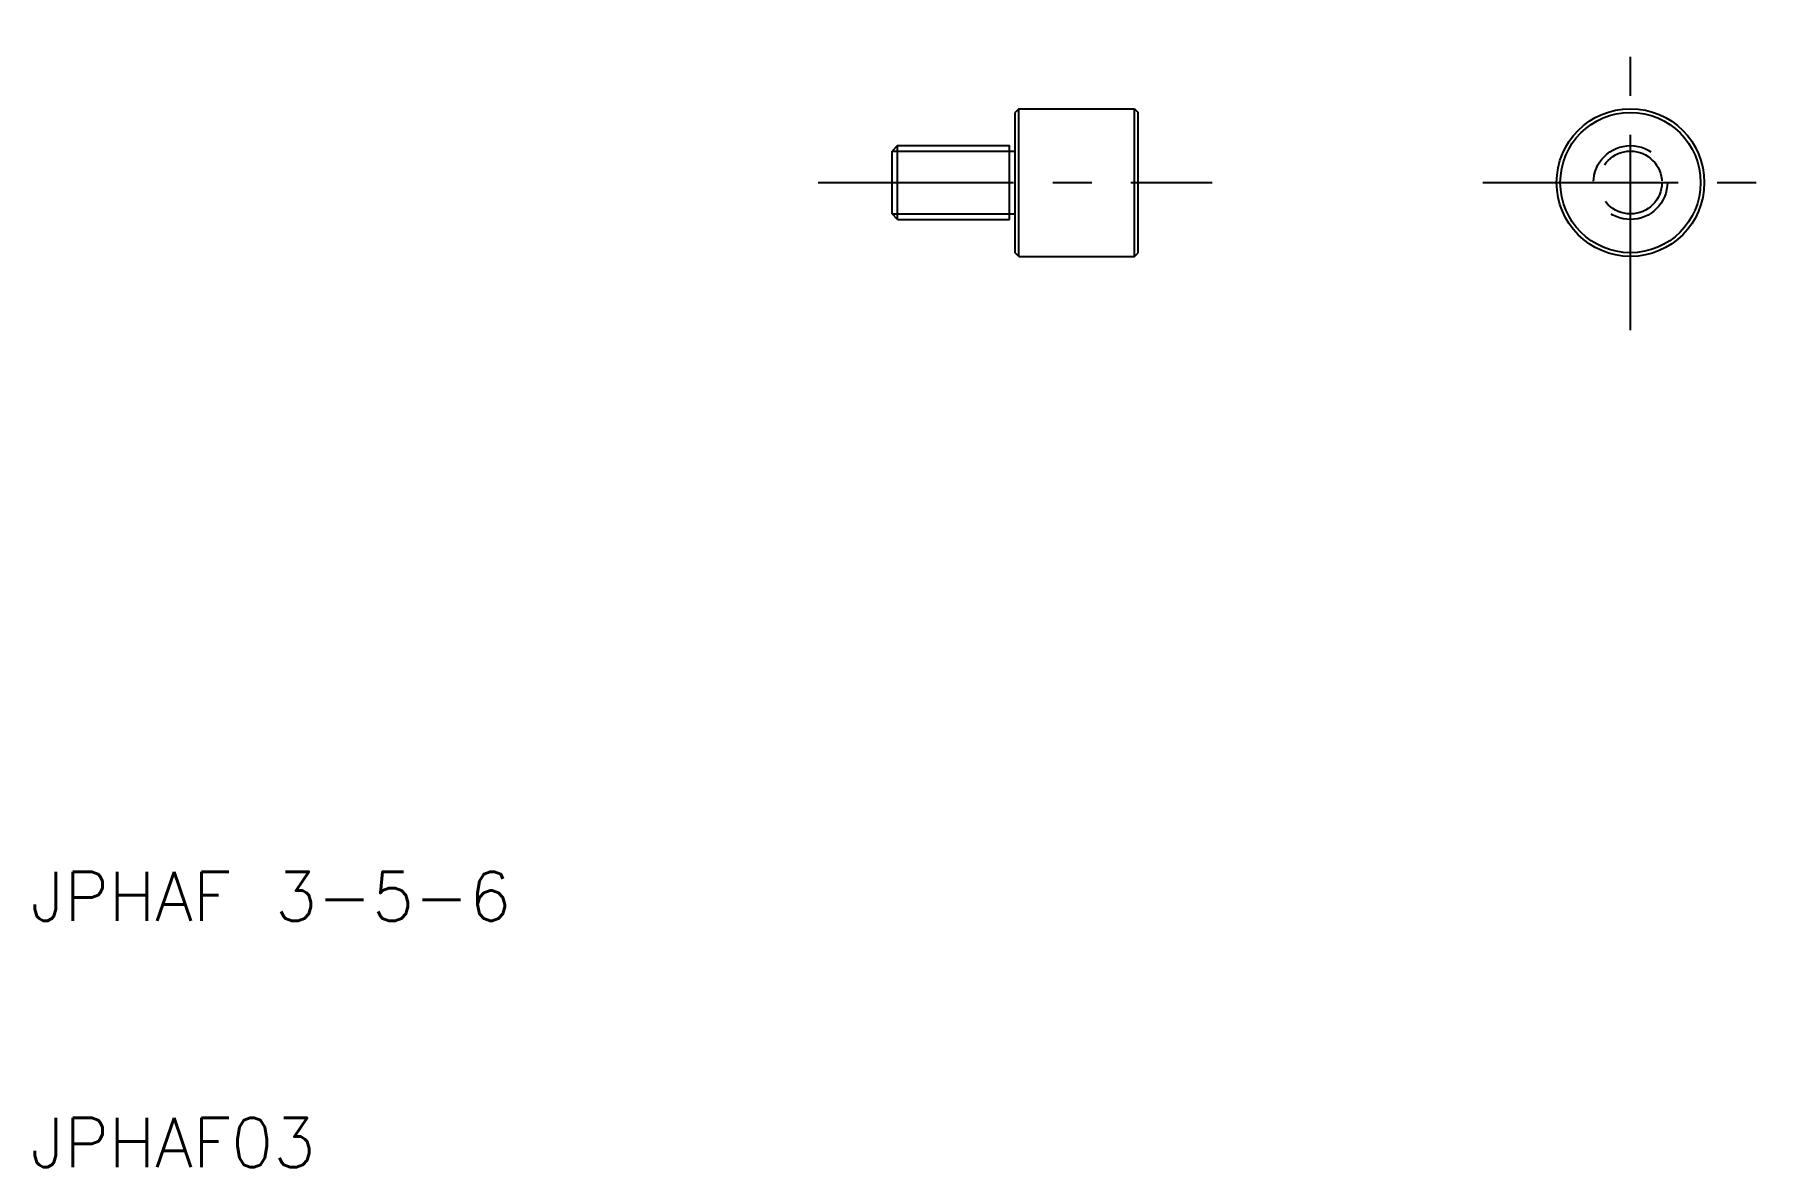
# Model space of a CAD drawing. Extents: x 10.2 to 81, y 10 to 56.
import ezdxf

# ---------------------------------------------------------------- set-up
doc = ezdxf.new("R2010")
doc.units = 0
doc.header["$LTSCALE"] = 0.25
doc.linetypes.add('CENTER', pattern=[50.8, 31.75, -6.35, 6.35, -6.35])
doc.linetypes.add('DASHED', pattern=[19.05, 12.7, -6.35])
doc.layers.get('0').update_dxf_attribs({"linetype": 'CONTINUOUS'})
doc.layers.add('CENTER', color=1, linetype='CENTER')
doc.styles.get("Standard").update_dxf_attribs({"font": 'txt.shx', "bigfont": 'extfont.shx'})

msp = doc.modelspace()

# ---------------------------------------------------------------- linework, layer by layer
for p, q in [((50.15, 53), (50, 52.85)), ((50, 51.275), (50, 52.85)), ((50.15, 53), (54.85, 53)), ((50.15, 47), (50.15, 53)), ((54.85, 47), (54.85, 53)), ((54.85, 53), (55, 52.85)), ((55, 47.15), (55, 52.85)), ((45.225, 51.5), (45, 51.275)), ((45, 48.725), (45, 51.275)), ((45.225, 51.5), (49.775, 51.5)), ((45.225, 48.5), (45.225, 51.5)), ((49.775, 51.275), (49.775, 51.5)), ((49.775, 48.725), (49.775, 51.275)), ((49.775, 51.275), (50, 51.275)), ((50, 48.725), (50, 51.275)), ((45.225, 48.5), (45, 48.725)), ((45.225, 48.5), (49.775, 48.5)), ((49.775, 48.725), (50, 48.725)), ((49.775, 48.5), (49.775, 48.725)), ((50, 47.15), (50, 48.725)), ((50.15, 47), (50, 47.15)), ((50.15, 47), (54.85, 47)), ((54.85, 47), (55, 47.15))]:
    msp.add_line(p, q)
at = {"color": 3}
for p, q in [((45, 51.275), (49.775, 51.275)), ((45, 48.725), (49.775, 48.725))]:
    msp.add_line(p, q, dxfattribs=at)
for radius in [3, 2.85]:
    msp.add_circle((75, 50), radius)
at = {"color": 3, "linetype": 'DASHED'}
for radius in [1.5, 1.275]:
    msp.add_circle((75, 50), radius, dxfattribs=at)
at = {"layer": 'CENTER', "color": 1, "linetype": 'CENTER'}
for p, q in [((75, 44), (75, 56)), ((42, 50), (58, 50)), ((69, 50), (81, 50))]:
    msp.add_line(p, q, dxfattribs=at)

# ---------------------------------------------------------------- texts
for s, p in [('JPHAF 3-5-6', (10, 20)), ('JPHAF03', (10, 10))]:
    msp.add_text(s, height=2).set_placement(p)

doc.saveas('drawing.dxf')
